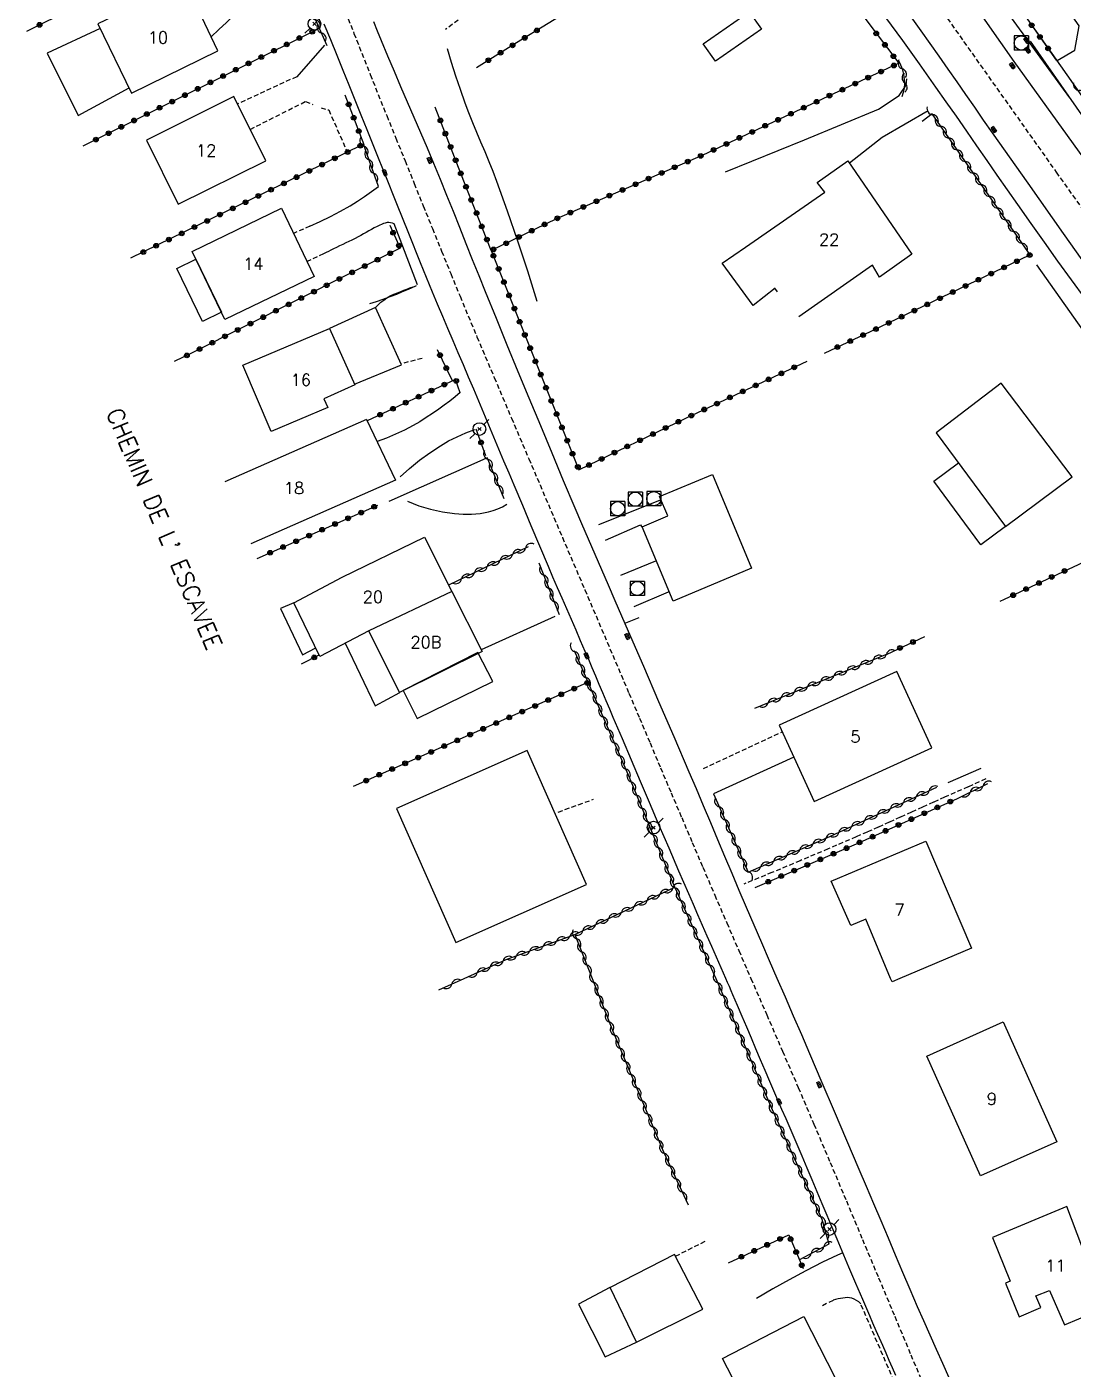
# Model space of a CAD drawing. Header units: millimetres. Extents: x 147000 to 148000, y 141000 to 142001.
# Drawn here: x 147438.9 to 147549.3, y 141629.8 to 141771.4 of the extents above; entities that cross this region are included whole.
import ezdxf
from ezdxf.enums import TextEntityAlignment as Align

# ---------------------------------------------------------------- set-up
doc = ezdxf.new("R2010")
doc.units = ezdxf.units.MM
doc.linetypes.add('DASHED', pattern=[0.75, 0.5, -0.25])
doc.layers.get('0').update_dxf_attribs({"linetype": 'CONTINUOUS'})
for name, color, linetype in [('W0001', 6, 'DASHED'), ('W0004', 5, 'CONTINUOUS'), ('W0008', 7, 'CONTINUOUS'), ('W0014', 7, 'CONTINUOUS'), ('W0017', 7, 'CONTINUOUS'), ('W0051', 7, 'CONTINUOUS'), ('W0070', 7, 'DASHED'), ('W0101', 7, 'CONTINUOUS'), ('W0104', 1, 'CONTINUOUS'), ('W0112', 1, 'DASHED'), ('W0211', 2, 'CONTINUOUS'), ('W0300', 7, 'CONTINUOUS'), ('W0310', 3, 'CONTINUOUS'), ('W0323', 7, 'CONTINUOUS'), ('W0401', 7, 'CONTINUOUS'), ('W0420', 7, 'CONTINUOUS'), ('W0473', 7, 'CONTINUOUS'), ('W0989', 7, 'CONTINUOUS'), ('W0991', 7, 'CONTINUOUS'), ('W1102', 7, 'CONTINUOUS')]:
    doc.layers.add(name, color=color, linetype=linetype)
doc.styles.get("Standard").update_dxf_attribs({"font": 'romans.shx', "width": 0.85})

# ---------------------------------------------------------------- blocks, each defined once
blk = doc.blocks.new('T401')
for p, q in [((-0.3, 0.3), (0, 0.3)), ((-0.3, -0.25), (-0.3, 0.3)), ((-0.3, 0.15), (0, 0.15)), ((-0.3, 0), (0, 0)), ((0, 0.3), (0, -0.25)), ((-0.3, -0.15), (0, -0.15)), ((-0.3, -0.25), (-0.3, -0.3)), ((-0.3, -0.3), (0, -0.3)), ((0, -0.3), (0, -0.25))]:
    blk.add_line(p, q)
blk = doc.blocks.new('T420')
for p, q in [((0.75, 0.75), (-0.75, 0.75)), ((-0.75, 0.75), (-0.75, -0.75)), ((0.75, 0.75), (0.75, -0.75)), ((0.75, -0.75), (-0.75, -0.75))]:
    blk.add_line(p, q)
blk.add_ellipse((0, 0), major_axis=(-0.53, 0.53), ratio=1, start_param=3.926991, end_param=10.210176)
blk = doc.blocks.new('T473')
for p, q in [((-0.166667, 0.166667), (0.166667, -0.166667)), ((-0.166667, -0.166667), (0.166667, 0.166667)), ((0.500001, 0.500001), (1.000002, 1.000002)), ((-1.000002, -1.000002), (-0.500001, -0.500001))]:
    blk.add_line(p, q)
blk.add_ellipse((0, 0), major_axis=(0.471405, 0.471405), ratio=1, start_param=5.4977871438, end_param=11.780972451)
blk = doc.blocks.new('t310o')
at = {"color": 0, "linetype": 'Continuous'}
for centre, start, end in [((-0.5, 0.38), 216.8699, 323.1304), ((0.5, -0.37), 36.8699, 143.1303)]:
    blk.add_arc(centre, 0.625, start, end, dxfattribs=at)
blk = doc.blocks.new('t323o')
at = {"color": 0, "linetype": 'Continuous'}
for radius in [0.25, 0.15]:
    blk.add_circle((0, 0), radius, dxfattribs=at)

msp = doc.modelspace()

# ---------------------------------------------------------------- linework, layer by layer
at = {"layer": 'W0001'}
for points in [[(147471.68, 141775.03), (147473.44, 141770.7), (147475.16, 141766.35), (147476.89, 141762.02), (147477.86, 141759.64), (147478.83, 141757.26), (147479.79, 141754.87), (147480.75, 141752.49), (147481.71, 141750.11), (147482.68, 141747.73), (147483.65, 141745.35), (147484.63, 141742.97), (147486.42, 141738.68), (147488.24, 141734.39), (147490.06, 141730.11), (147491.89, 141725.83), (147493.07, 141723.06), (147494.25, 141720.3), (147495.43, 141717.53), (147496.61, 141714.77), (147497.8, 141712), (147498.98, 141709.24), (147500.16, 141706.47), (147501.34, 141703.7), (147502.46, 141701.08), (147503.57, 141698.46), (147504.68, 141695.84), (147505.79, 141693.21), (147506.9, 141690.59), (147508.02, 141687.97), (147509.13, 141685.35), (147510.25, 141682.73), (147511.51, 141679.79), (147512.78, 141676.86), (147514.05, 141673.93), (147515.32, 141671)], [(147534.32, 141774.72), (147537.8, 141769.82), (147541.27, 141764.91), (147544.75, 141760.01), (147547.54, 141756.06), (147550.34, 141752.12)], [(147515.32, 141671), (147516.99, 141667.16), (147518.66, 141663.32), (147520.32, 141659.48), (147521.97, 141655.63), (147523.69, 141651.58), (147525.4, 141647.52), (147527.1, 141643.46), (147528.8, 141639.41), (147530.5, 141635.35), (147532.2, 141631.29), (147533.91, 141627.23)]]:
    msp.add_lwpolyline(points, dxfattribs=at)
at = {"layer": 'W0004'}
msp.add_lwpolyline([(147444.47, 141907.59), (147446.1, 141904.87), (147457.15, 141889.36), (147468.04, 141873.73), (147480.2, 141856.61), (147493.52, 141837.66), (147505.33, 141821.07), (147515.42, 141806.83), (147524.98, 141793.49), (147534.14, 141780.51), (147543.08, 141767.74), (147552.15, 141755.16), (147561.49, 141741.84), (147567.3, 141733.54), (147579.42, 141716.52), (147592.25, 141698.47), (147601.84, 141684.98), (147611.7, 141671)], dxfattribs=at)
at = {"layer": 'W0008'}
for points in [[(147512.67, 141671), (147512.19, 141672.12), (147511.7, 141673.23), (147511.21, 141674.35), (147510.72, 141675.46), (147510.23, 141676.58), (147509.74, 141677.69), (147509.26, 141678.81), (147508.77, 141679.93), (147507.73, 141682.33), (147506.69, 141684.73), (147505.66, 141687.13), (147504.62, 141689.54), (147503.67, 141691.78), (147502.71, 141694.03), (147501.76, 141696.28), (147500.8, 141698.52), (147500.43, 141699.39), (147500.06, 141700.27), (147499.69, 141701.14), (147499.32, 141702.01), (147498.95, 141702.89), (147498.58, 141703.76), (147498.21, 141704.63), (147497.83, 141705.5), (147497.35, 141706.62), (147496.87, 141707.74), (147496.38, 141708.86), (147495.89, 141709.98), (147495.41, 141711.1), (147494.92, 141712.21), (147494.44, 141713.33), (147493.96, 141714.45), (147493.04, 141716.6), (147492.14, 141718.75), (147491.24, 141720.9), (147490.33, 141723.05), (147489.8, 141724.31), (147489.27, 141725.58), (147488.74, 141726.84), (147488.21, 141728.1), (147487.68, 141729.37), (147487.15, 141730.63), (147486.61, 141731.9), (147486.08, 141733.16), (147485.54, 141734.44), (147484.99, 141735.72), (147484.45, 141737), (147483.9, 141738.28), (147483.35, 141739.56), (147482.81, 141740.84), (147482.27, 141742.12), (147481.74, 141743.4), (147480.47, 141746.5), (147479.22, 141749.59), (147477.97, 141752.7), (147476.72, 141755.8), (147476.09, 141757.37), (147475.46, 141758.94), (147474.83, 141760.51), (147474.2, 141762.08), (147473.57, 141763.65), (147472.94, 141765.22), (147472.3, 141766.78), (147471.66, 141768.35), (147470.98, 141770.01), (147470.3, 141771.66)], [(147518.1, 141671), (147517.29, 141672.87), (147516.48, 141674.75), (147515.67, 141676.62), (147514.86, 141678.49), (147514.1, 141680.28), (147513.34, 141682.06), (147512.59, 141683.85), (147511.83, 141685.63), (147511.08, 141687.42), (147510.33, 141689.2), (147509.57, 141690.99), (147508.81, 141692.77), (147507.22, 141696.48), (147505.62, 141700.19), (147504.01, 141703.9), (147502.41, 141707.61), (147501.71, 141709.23), (147501, 141710.85), (147500.29, 141712.48), (147499.59, 141714.1), (147498.88, 141715.72), (147498.18, 141717.35), (147497.48, 141718.97), (147496.78, 141720.6), (147495.56, 141723.5), (147494.34, 141726.4), (147493.14, 141729.3), (147491.93, 141732.21), (147490.77, 141735.01), (147489.62, 141737.82), (147488.47, 141740.62), (147487.33, 141743.43), (147486.64, 141745.12), (147485.96, 141746.82), (147485.28, 141748.51), (147484.61, 141750.21), (147483.93, 141751.9), (147483.25, 141753.59), (147482.56, 141755.29), (147481.86, 141756.97), (147481.18, 141758.6), (147480.49, 141760.22), (147479.8, 141761.83), (147479.1, 141763.45), (147478.4, 141765.06), (147477.7, 141766.68), (147477.01, 141768.3), (147476.33, 141769.92), (147475.92, 141770.92), (147475.52, 141771.91)], [(147530.62, 141629.11), (147530.28, 141629.9), (147529.93, 141630.68), (147529.59, 141631.47), (147529.24, 141632.26), (147528.89, 141633.04), (147528.54, 141633.83), (147528.2, 141634.61), (147527.86, 141635.4), (147527.12, 141637.11), (147526.4, 141638.81), (147525.67, 141640.52), (147524.95, 141642.23), (147524.42, 141643.48), (147523.89, 141644.73), (147523.37, 141645.98), (147522.84, 141647.23), (147522.32, 141648.49), (147521.79, 141649.74), (147521.26, 141650.99), (147520.73, 141652.23), (147520.31, 141653.22), (147519.88, 141654.21), (147519.46, 141655.2), (147519.03, 141656.19), (147518.6, 141657.17), (147518.17, 141658.16), (147517.74, 141659.15), (147517.32, 141660.14), (147516.83, 141661.28), (147516.34, 141662.42), (147515.86, 141663.56), (147515.37, 141664.7), (147514.89, 141665.85), (147514.4, 141666.99), (147513.91, 141668.13), (147513.42, 141669.27), (147513.24, 141669.7), (147513.05, 141670.14), (147512.86, 141670.57), (147512.67, 141671)], [(147536.24, 141628.87), (147535.57, 141630.36), (147534.9, 141631.86), (147534.24, 141633.36), (147533.58, 141634.86), (147532.92, 141636.36), (147532.14, 141638.17), (147531.37, 141639.98), (147530.6, 141641.79), (147529.83, 141643.6), (147529.07, 141645.41), (147528.3, 141647.23), (147527.53, 141649.04), (147526.76, 141650.85), (147525.46, 141653.9), (147524.16, 141656.95), (147522.86, 141659.99), (147521.55, 141663.04), (147520.69, 141665.03), (147519.83, 141667.02), (147518.97, 141669.01), (147518.1, 141671)]]:
    msp.add_lwpolyline(points, dxfattribs=at)
at = {"layer": 'W0014'}
for points in [[(147548.99, 141763.9), (147535.04, 141783.04), (147517.62, 141808.08), (147508.08, 141821.49), (147492.16, 141843.61), (147475.06, 141868.07), (147457.26, 141892.86), (147447.77, 141906.4), (147444.56, 141907.2)], [(147571.37, 141733.9), (147558.02, 141753.07), (147547.13, 141768.58), (147534.65, 141786.08), (147521.53, 141804.71), (147509.62, 141821.45), (147494.94, 141842.14), (147484.58, 141856.39)], [(147614.61, 141671), (147609.89, 141677.75), (147596.1, 141697), (147584.61, 141713.11), (147576.78, 141723.92), (147568.84, 141735.04), (147559.39, 141748.98), (147544.82, 141769.87)], [(147480.15, 141744.18), (147477.67, 141750.62)], [(147505.85, 141721.49), (147499.25, 141718.86)], [(147505.85, 141721.49), (147499.25, 141718.86)], [(147499.98, 141717.25), (147503.69, 141718.85), (147503.78, 141718.66)], [(147499.98, 141717.25), (147503.69, 141718.85), (147503.78, 141718.66)], [(147505.26, 141715.03), (147501.58, 141713.51)], [(147505.26, 141715.03), (147501.58, 141713.51)], [(147503, 141710.23), (147506.63, 141711.78)], [(147503, 141710.23), (147506.63, 141711.78)], [(147502.12, 141708.5), (147503.52, 141709.08)], [(147502.12, 141708.5), (147503.52, 141709.08)]]:
    msp.add_lwpolyline(points, dxfattribs=at)
at = {"layer": 'W0017'}
for points in [[(147458.37, 141770.35), (147459.19, 141771.1), (147460, 141771.86), (147460.8, 141772.63), (147461.59, 141773.42), (147462.52, 141774.36), (147463.44, 141775.32), (147464.35, 141776.29), (147465.24, 141777.27)], [(147547.65, 141767.84), (147549.51, 141768.94), (147549.97, 141771.49), (147547.6, 141774.87), (147544.23, 141772.58)], [(147470.33, 141769.46), (147467.4, 141766.13)], [(147512.66, 141756.09), (147520.97, 141759.48), (147528.78, 141762.71), (147530.98, 141764.15), (147531.71, 141765.24), (147531.79, 141765.89)], [(147534.04, 141762.52), (147529.19, 141759.71), (147525.73, 141757.02)], [(147468.79, 141750.36), (147469.88, 141750.85), (147470.95, 141751.37), (147472, 141751.93), (147473.04, 141752.52), (147473.8, 141752.99), (147474.56, 141753.49), (147475.3, 141754.01), (147476.02, 141754.56)], [(147477.67, 141750.62), (147477.49, 141750.68), (147477.31, 141750.72), (147477.12, 141750.74), (147476.93, 141750.73), (147476.73, 141750.69), (147476.54, 141750.63), (147476.35, 141750.55), (147476.17, 141750.46), (147475.87, 141750.33), (147475.58, 141750.18), (147475.3, 141750.02), (147475.02, 141749.86), (147474.73, 141749.7), (147474.45, 141749.54), (147474.17, 141749.38), (147473.88, 141749.23), (147473.56, 141749.07), (147473.23, 141748.9), (147472.9, 141748.75), (147472.58, 141748.59), (147472.25, 141748.43), (147471.92, 141748.28), (147471.59, 141748.12), (147471.27, 141747.96), (147471.01, 141747.83), (147470.75, 141747.7), (147470.49, 141747.58), (147470.23, 141747.45)], [(147475.1, 141742.19), (147475.82, 141742.43), (147476.53, 141742.67), (147477.25, 141742.93), (147477.95, 141743.2), (147478.48, 141743.42), (147479, 141743.64), (147479.52, 141743.87), (147480.03, 141744.11)], [(147475.72, 141741.77), (147475.99, 141742.06), (147476.28, 141742.33), (147476.59, 141742.57), (147476.91, 141742.8), (147477.27, 141743), (147477.64, 141743.17), (147478.02, 141743.33), (147478.39, 141743.48), (147478.71, 141743.61), (147479.03, 141743.73), (147479.35, 141743.84), (147479.67, 141743.95)], [(147484.66, 141732.8), (147484.1, 141732.35), (147483.54, 141731.91), (147482.97, 141731.49), (147482.39, 141731.07), (147481.73, 141730.61), (147481.06, 141730.16), (147480.38, 141729.72), (147479.68, 141729.32), (147478.76, 141728.84), (147477.81, 141728.4), (147476.86, 141727.99), (147475.88, 141727.63)], [(147478.31, 141723.9), (147479.3, 141724.81), (147480.35, 141725.67), (147481.43, 141726.46), (147482.56, 141727.2), (147483.43, 141727.7), (147484.33, 141728.15), (147485.25, 141728.56), (147486.19, 141728.91)], [(147479.08, 141721.35), (147480.28, 141720.87), (147481.52, 141720.49), (147482.78, 141720.21), (147484.06, 141720.03), (147484.95, 141719.97), (147485.85, 141719.98), (147486.74, 141720.06), (147487.62, 141720.22), (147488.13, 141720.36), (147488.62, 141720.54), (147489.1, 141720.76), (147489.56, 141721.02)], [(147486.88, 141705.69), (147494.67, 141709.2)], [(147519.86, 141694.33), (147511.36, 141690.47)], [(147525.02, 141642.03), (147524.48, 141641.8), (147523.94, 141641.56), (147523.41, 141641.31), (147522.88, 141641.06), (147521.12, 141640.15), (147519.37, 141639.21), (147517.64, 141638.24), (147515.93, 141637.23)]]:
    msp.add_lwpolyline(points, dxfattribs=at)
at = {"layer": 'W0051'}
for points in [[(147550.58, 141742.72), (147549.15, 141744.7), (147547.73, 141746.68), (147546.31, 141748.66), (147544.89, 141750.65), (147543.49, 141752.64), (147542.4, 141754.19), (147541.32, 141755.74), (147540.25, 141757.29), (147539.17, 141758.84), (147538.1, 141760.39), (147537.02, 141761.95), (147535.94, 141763.49), (147534.85, 141765.04), (147533.1, 141767.49), (147531.34, 141769.94), (147529.57, 141772.38)], [(147532.19, 141772.45), (147533.26, 141770.96), (147534.21, 141769.62), (147535.16, 141768.28), (147536.1, 141766.94), (147537.04, 141765.6), (147537.97, 141764.25), (147538.91, 141762.91), (147539.85, 141761.56), (147540.79, 141760.22), (147544.53, 141754.9), (147548.28, 141749.58), (147552.04, 141744.27)]]:
    msp.add_lwpolyline(points, dxfattribs=at)
at = {"layer": 'W0070'}
msp.add_lwpolyline([(147540.1, 141692.05), (147538.24, 141691.21), (147535.76, 141690.11), (147534.59, 141689.58), (147533.42, 141689.06), (147532.26, 141688.53), (147531.09, 141688.01), (147529.92, 141687.48), (147528.76, 141686.96), (147527.59, 141686.44), (147526.42, 141685.93), (147523.47, 141684.66), (147520.51, 141683.41), (147517.55, 141682.17), (147514.58, 141680.95)], dxfattribs=at)
at = {"layer": 'W0101'}
for points in [[(147455.62, 141776.13), (147446.4, 141771.7), (147449.97, 141764.39), (147459.07, 141768.86)], [(147460.77, 141764.04), (147451.53, 141759.44), (147454.9, 141752.67), (147464.14, 141757.26)], [(147465.79, 141752.27), (147469.25, 141745.06), (147459.82, 141740.51), (147456.38, 141747.7)], [(147461.71, 141735.68), (147470.85, 141739.58), (147473.53, 141733.62), (147470.27, 141732.14), (147470.69, 141731.24), (147464.7, 141728.7)], [(147541.74, 141733.78), (147534.86, 141728.55), (147542.2, 141718.68), (147549.24, 141723.91)], [(147541.74, 141733.78), (147534.86, 141728.55), (147542.2, 141718.68), (147549.24, 141723.91)], [(147507.12, 141710.81), (147503.84, 141718.63), (147506.57, 141719.8), (147505.67, 141721.84), (147511.28, 141724.17), (147515.38, 141714.28)], [(147507.12, 141710.81), (147503.84, 141718.63), (147506.57, 141719.8), (147505.67, 141721.84), (147511.28, 141724.17), (147515.38, 141714.28)], [(147530.73, 141703.37), (147518.32, 141697.7), (147521.99, 141689.66), (147534.4, 141695.32)], [(147497.98, 141680.91), (147491.71, 141695.04), (147477.92, 141688.94), (147484.18, 141674.78)], [(147541.95, 141666.42), (147547.62, 141653.77), (147539.55, 141650.16), (147533.89, 141662.8)], [(147548.65, 141646.93), (147540.83, 141643.68), (147542.67, 141639.07), (147542.2, 141638.84), (147543.65, 141635.28), (147545.92, 141636.27), (147545.4, 141637.51), (147546.83, 141638.06), (147548.41, 141634.46), (147554.46, 141637), (147551.78, 141643.32), (147550.25, 141642.74)]]:
    msp.add_lwpolyline(points, close=True, dxfattribs=at)
for points in [[(147518.12, 141743.45), (147517.86, 141743.83), (147517.87, 141743.82), (147515.55, 141741.98), (147512.3, 141746.46), (147514.76, 141748.15), (147523.11, 141753.95), (147522.31, 141754.95), (147525.57, 141757.26)], [(147525.57, 141757.26), (147532.31, 141747.4), (147528.91, 141744.98), (147528.17, 141746.23), (147520.37, 141740.8)], [(147474.77, 141729.95), (147459.81, 141723.38)], [(147474.77, 141729.96), (147477.82, 141723.57), (147462.57, 141716.85)], [(147475, 141707.66), (147469.84, 141704.96), (147467.08, 141710.63), (147472.2, 141713.32), (147480.89, 141717.55)], [(147480.89, 141717.55), (147483.78, 141711.82)], [(147483.78, 141711.82), (147486.96, 141705.49), (147478.26, 141701.15), (147475, 141707.66)], [(147530.07, 141671), (147527.44, 141677.24), (147525.87, 141676.57), (147523.81, 141681.26), (147533.78, 141685.48)], [(147533.78, 141685.48), (147538.62, 141674.2), (147531.04, 141671)], [(147531.04, 141671), (147530.22, 141670.65), (147530.07, 141671)], [(147516.46, 141622.94), (147512.33, 141630.89), (147520.92, 141635.32)], [(147520.92, 141635.32), (147524.98, 141627.36)]]:
    msp.add_lwpolyline(points, dxfattribs=at)
at = {"layer": 'W0104'}
for points in [[(147516.44, 141771.15), (147511.58, 141767.76), (147510.3, 141769.6), (147515.15, 141772.99)], [(147456.74, 141746.88), (147459.45, 141741.27), (147457.45, 141740.3), (147454.74, 141745.91)], [(147480.09, 141698.42), (147488.08, 141702.33), (147486.52, 141705.4), (147478.64, 141701.39)], [(147480.09, 141698.42), (147488.08, 141702.33), (147486.52, 141705.4), (147478.64, 141701.39)], [(147507.27, 141641.86), (147500.46, 141638.39), (147500.44, 141638.38), (147497.13, 141636.63), (147499.96, 141631.08), (147503.26, 141632.64), (147510.26, 141636.1)]]:
    msp.add_lwpolyline(points, close=True, dxfattribs=at)
for points in [[(147446.64, 141771.21), (147441.06, 141768.6), (147444.33, 141762.04), (147449.71, 141764.94)], [(147473.49, 141733.68), (147478.46, 141735.73), (147475.72, 141741.77), (147470.85, 141739.58)], [(147542.2, 141718.68), (147539.6, 141716.73), (147534.62, 141723.47), (147537.22, 141725.38)], [(147467.08, 141710.63), (147465.68, 141710.01), (147467.99, 141705.13), (147469.4, 141705.86)], [(147472.5, 141706.35), (147475.68, 141699.76), (147478.27, 141701.15)], [(147503.26, 141632.62), (147500.46, 141638.39)]]:
    msp.add_lwpolyline(points, dxfattribs=at)
at = {"layer": 'W0112'}
for points in [[(147486.86, 141773.88), (147483.1, 141771.12)], [(147467.4, 141766.13), (147461.16, 141763.26)], [(147462.5, 141760.57), (147468.32, 141763.52), (147469.09, 141763.2)], [(147469.96, 141762.86), (147470.77, 141762.62), (147472.65, 141758.36)], [(147468.79, 141750.36), (147467.07, 141749.6)], [(147470.23, 141747.45), (147468.5, 141746.64)], [(147480.62, 141736.41), (147478.4, 141735.83)], [(147510.31, 141693.16), (147518.64, 141697.02)], [(147495, 141688.55), (147498.73, 141689.91)], [(147495, 141688.55), (147498.73, 141689.91)], [(147507.37, 141641.7), (147510.58, 141643.31)], [(147526.91, 141636.67), (147526.71, 141636.87), (147526.48, 141637.03), (147526.23, 141637.17), (147525.96, 141637.27), (147525.74, 141637.31), (147525.5, 141637.32), (147525.27, 141637.3), (147525.04, 141637.28), (147524.78, 141637.24), (147524.52, 141637.19), (147524.26, 141637.12), (147524, 141637.04)], [(147523.99, 141637.03), (147522.77, 141636.42)], [(147533.11, 141622.31), (147526.91, 141636.67)]]:
    msp.add_lwpolyline(points, dxfattribs=at)
at = {"layer": 'W0211'}
msp.add_lwpolyline([(147492.76, 141742.41), (147491.77, 141745.6), (147490.73, 141748.78), (147489.65, 141751.94), (147488.52, 141755.08), (147488.12, 141756.12), (147487.7, 141757.16), (147487.28, 141758.19), (147486.84, 141759.21), (147486.41, 141760.24), (147485.99, 141761.27), (147485.57, 141762.31), (147485.18, 141763.35), (147484.68, 141764.77), (147484.2, 141766.2), (147483.74, 141767.63), (147483.31, 141769.08)], dxfattribs=at)
at = {"layer": 'W0300'}
for points in [[(147563.14, 141721.31), (147545.48, 141746.29)], [(147477.14, 141721.35), (147487.4, 141725.88)], [(147536.14, 141691.67), (147539.62, 141693.18)]]:
    msp.add_lwpolyline(points, dxfattribs=at)
at = {"layer": 'W0310'}
for points in [[(147470.62, 141769.37), (147467.3, 141776.91)], [(147531.29, 141764.04), (147531.43, 141764.48), (147531.52, 141764.93), (147531.56, 141765.39), (147531.54, 141765.85), (147531.47, 141766.36), (147531.34, 141766.86), (147531.16, 141767.34), (147530.92, 141767.79)], [(147544.78, 141747.34), (147534.44, 141762.22), (147533.4, 141761.39)], [(147476.01, 141754.55), (147474.43, 141759.01)], [(147489.3, 141721.6), (147487.5, 141725.97)], [(147491.83, 141716.54), (147483.43, 141712.5)], [(147495.12, 141709.36), (147492.98, 141714.81)], [(147507.29, 141680.61), (147502.52, 141692.21), (147496.71, 141705.56)], [(147515.75, 141699.51), (147529.73, 141705.23)], [(147511.36, 141690.47), (147515.03, 141682.21), (147523.33, 141685.83), (147534.93, 141691.18)], [(147537.12, 141689.99), (147540.32, 141691.55)], [(147485.08, 141671), (147489.49, 141672.98), (147496.76, 141675.64), (147507.29, 141680.61)], [(147507.28, 141680.6), (147511.63, 141671)], [(147496.76, 141675.64), (147498.58, 141671)], [(147482.41, 141669.8), (147485.08, 141671)], [(147498.58, 141671), (147500.77, 141665.42), (147506.1, 141652.7), (147508.7, 141647.11)], [(147511.63, 141671), (147511.63, 141670.99), (147517.38, 141657.54), (147522.81, 141645.61), (147523.55, 141642.98)], [(147523.54, 141642.97), (147520.37, 141641.28)]]:
    msp.add_lwpolyline(points, dxfattribs=at)
at = {"layer": 'W0323'}
for points in [[(147506.32, 141801.74), (147512.13, 141793.54), (147518.4, 141784.57), (147526.03, 141774.04), (147530.92, 141767.55), (147510.24, 141757.86), (147494.8, 141751.15), (147487.93, 141747.79), (147484.71, 141755.9), (147482.02, 141762.92)], [(147512.1, 141793.53), (147502.59, 141786.49), (147507.31, 141779.94), (147490.58, 141769.69), (147486.36, 141767.07)], [(147438.92, 141770.94), (147463.17, 141783.01), (147462.02, 141786.45), (147460.01, 141789.79), (147458.36, 141791.84)], [(147544.23, 141772.58), (147547.55, 141767.89)], [(147444.86, 141758.83), (147469.74, 141771.23)], [(147472.49, 141764.22), (147474.48, 141758.99)], [(147474.43, 141759), (147464.08, 141753.91), (147449.86, 141746.97)], [(147477.21, 141750.45), (147478.32, 141748.03), (147456.37, 141737), (147454.46, 141736.07)], [(147487.93, 141747.79), (147491.75, 141738.18), (147497.18, 141724.65), (147508.52, 141730.14), (147521.26, 141736.11)], [(147523.09, 141736.96), (147528.03, 141739.28), (147544.77, 141747.32)], [(147483.82, 141734.04), (147482.26, 141737.3)], [(147484.66, 141732.79), (147484.16, 141734.2), (147474.83, 141729.82)], [(147487.37, 141726.14), (147486.33, 141728.93)], [(147463.22, 141715.3), (147475.95, 141720.93)], [(147541.64, 141710.79), (147542.09, 141711), (147551.6, 141715.49), (147556.42, 141717.4)], [(147529.7, 141705.22), (147533.67, 141707.08)], [(147467.9, 141704.19), (147469.76, 141705.13)], [(147498.27, 141702.28), (147473.36, 141691.26)], [(147498.27, 141702.28), (147473.36, 141691.26)], [(147515.77, 141680.6), (147526.46, 141685.19), (147537.12, 141689.99)], [(147512.96, 141640.99), (147519.32, 141643.95), (147520.84, 141640.39)]]:
    msp.add_lwpolyline(points, dxfattribs=at)
at = {"layer": 'W1102'}
msp.add_lwpolyline([(147483.78, 141711.82), (147475, 141707.66)], dxfattribs=at)

# ---------------------------------------------------------------- block references
at = {"layer": 'W0310'}
for p, rotation in [((147469.41, 141772.12), 113.8022007389735), ((147470.02, 141770.75), 113.8022007389735), ((147531.3, 141766.97), 110.8485225116349), ((147531.55, 141765.5), 91.7239289581034), ((147549.96, 141764.68), 125.4043322418092), ((147534.51, 141762.12), 124.7961583265421), ((147535.36, 141760.89), 124.7961583265421), ((147536.22, 141759.66), 124.7961583265421), ((147474.51, 141758.79), 109.4950810779675), ((147537.08, 141758.42), 124.7961583265421), ((147475.01, 141757.38), 109.4950810779675), ((147537.93, 141757.19), 124.7961583265421), ((147475.51, 141755.96), 109.4950810779675), ((147538.79, 141755.96), 124.7961583265421), ((147539.64, 141754.73), 124.7961583265421), ((147540.5, 141753.5), 124.7961583265421), ((147541.36, 141752.27), 124.7961583265421), ((147542.21, 141751.03), 124.7961583265421), ((147543.07, 141749.8), 124.7961583265421), ((147543.92, 141748.57), 124.7961583265421), ((147487.59, 141725.76), 112.45200943123), ((147488.16, 141724.37), 112.45200943123), ((147488.73, 141722.99), 112.45200943123), ((147490.19, 141715.75), 205.693333759823), ((147491.54, 141716.4), 205.693333759823), ((147487.49, 141714.45), 205.693333759823), ((147488.84, 141715.1), 205.693333759823), ((147484.78, 141713.15), 205.693333759823), ((147486.14, 141713.8), 205.693333759823), ((147493.47, 141713.55), 111.532596262376), ((147494.02, 141712.15), 111.532596262376), ((147494.57, 141710.76), 111.532596262376), ((147496.75, 141705.47), 113.5148872921675), ((147497.34, 141704.09), 113.5148872921675), ((147528.24, 141704.62), 22.24599084234999), ((147529.63, 141705.19), 22.24599084234999), ((147497.94, 141702.72), 113.5148872921675), ((147525.47, 141703.49), 22.24599084234999), ((147526.86, 141704.06), 22.24599084234999), ((147498.54, 141701.34), 113.5148872921675), ((147521.3, 141701.78), 22.24599084234999), ((147522.69, 141702.35), 22.24599084234999), ((147524.08, 141702.92), 22.24599084234999), ((147499.14, 141699.97), 113.5148872921675), ((147518.53, 141700.65), 22.24599084234999), ((147519.91, 141701.22), 22.24599084234999), ((147499.74, 141698.59), 113.5148872921675), ((147517.14, 141700.08), 22.24599084234999), ((147500.34, 141697.22), 113.5148872921675), ((147500.94, 141695.84), 113.5148872921675), ((147501.53, 141694.47), 113.5148872921675), ((147502.13, 141693.09), 113.5148872921675), ((147502.72, 141691.71), 112.3605032531701), ((147503.29, 141690.32), 112.3605032531701), ((147534.14, 141690.81), 24.76668806313178), ((147538.47, 141690.65), 25.97075125721969), ((147539.82, 141691.3), 25.97075125721969), ((147503.86, 141688.94), 112.3605032531701), ((147511.97, 141689.1), 293.9676375373147), ((147530.05, 141688.93), 24.76668806313178), ((147531.42, 141689.56), 24.76668806313178), ((147532.78, 141690.19), 24.76668806313178), ((147504.43, 141687.55), 112.3605032531701), ((147512.58, 141687.73), 293.9676375373147), ((147527.33, 141687.67), 24.76668806313178), ((147528.69, 141688.3), 24.76668806313178), ((147505, 141686.16), 112.3605032531701), ((147513.18, 141686.36), 293.9676375373147), ((147524.61, 141686.41), 24.76668806313178), ((147525.97, 141687.04), 24.76668806313178), ((147505.57, 141684.78), 112.3605032531701), ((147513.79, 141684.99), 293.9676375373147), ((147521.87, 141685.19), 23.54348631301215), ((147523.24, 141685.79), 23.54348631301215), ((147506.14, 141683.39), 112.3605032531701), ((147514.4, 141683.62), 293.9676375373147), ((147517.74, 141683.39), 23.54348631301215), ((147519.12, 141683.99), 23.54348631301215), ((147520.49, 141684.59), 23.54348631301215), ((147506.72, 141682), 112.3605032531701), ((147515.01, 141682.25), 293.9676375373147), ((147516.37, 141682.79), 23.54348631301215), ((147507.09, 141680.52), 25.25140031587524), ((147507.3, 141680.57), 294.3545193803639), ((147504.38, 141679.24), 25.25140031587524), ((147505.73, 141679.88), 25.25140031587524), ((147507.92, 141679.2), 294.3545193803639), ((147501.66, 141677.96), 25.25140031587524), ((147503.02, 141678.6), 25.25140031587524), ((147508.53, 141677.83), 294.3545193803639), ((147498.95, 141676.68), 25.25140031587524), ((147500.31, 141677.32), 25.25140031587524), ((147509.15, 141676.47), 294.3545193803639), ((147494.81, 141674.93), 20.13167187552424), ((147496.22, 141675.45), 20.13167187552424), ((147496.93, 141675.19), 291.4284899479241), ((147497.59, 141676.04), 25.25140031587524), ((147509.77, 141675.1), 294.3545193803639), ((147490.58, 141673.38), 20.13167187552424), ((147491.99, 141673.9), 20.13167187552424), ((147493.4, 141674.41), 20.13167187552424), ((147497.48, 141673.79), 291.4284899479241), ((147510.39, 141673.73), 294.3545193803639), ((147487.81, 141672.23), 24.18960794904303), ((147489.18, 141672.84), 24.18960794904303), ((147498.03, 141672.4), 291.4284899479241), ((147511.01, 141672.37), 294.3545193803639), ((147486.45, 141671.61), 24.18960794904303), ((147498.74, 141670.58), 291.4284899480006), ((147511.81, 141670.56), 293.1466357974635), ((147483.77, 141670.41), 24.18960794920977), ((147499.29, 141669.18), 291.4284899480006), ((147512.4, 141669.18), 293.1466357974635), ((147499.84, 141667.79), 291.4284899480006), ((147512.99, 141667.81), 293.1466357974635), ((147500.39, 141666.39), 291.4284899480006), ((147513.58, 141666.43), 293.1466357974635), ((147500.95, 141665), 292.7300944715209), ((147514.17, 141665.05), 293.1466357974635), ((147501.52, 141663.62), 292.7300944715209), ((147514.76, 141663.67), 293.1466357974635), ((147502.1, 141662.23), 292.7300944715209), ((147515.35, 141662.29), 293.1466357974635), ((147502.68, 141660.85), 292.7300944715209), ((147515.94, 141660.91), 293.1466357974635), ((147503.26, 141659.47), 292.7300944715209), ((147516.53, 141659.53), 293.1466357974635), ((147503.84, 141658.08), 292.7300944715209), ((147517.12, 141658.15), 293.1466357974635), ((147504.42, 141656.7), 292.7300944715209), ((147517.73, 141656.78), 294.4652964146463), ((147505, 141655.31), 292.7300944715209), ((147518.35, 141655.41), 294.4652964146463), ((147505.58, 141653.93), 292.7300944715209), ((147518.97, 141654.05), 294.4652964146463), ((147506.17, 141652.55), 294.94723845403), ((147519.59, 141652.68), 294.4652964146463), ((147506.8, 141651.19), 294.94723845403), ((147520.21, 141651.32), 294.4652964146463), ((147507.43, 141649.83), 294.94723845403), ((147520.83, 141649.95), 294.4652964146463), ((147508.07, 141648.47), 294.94723845403), ((147521.45, 141648.59), 294.4652964146463), ((147522.08, 141647.22), 294.4652964146463), ((147522.7, 141645.86), 294.4652964146463), ((147523.14, 141644.43), 285.7693237827377), ((147523.02, 141642.69), 207.9966134188468), ((147521.69, 141641.99), 207.9966134188468)]:
    msp.add_blockref('t310o', p, dxfattribs=dict(at, rotation=rotation))
at = {"layer": 'W0323'}
for p, rotation in [((147440.26, 141771.6), 26.46170416877587), ((147544.95, 141771.56), 305.2712308210947), ((147467.68, 141770.21), 26.50086966184567), ((147469.03, 141770.88), 26.50086966184567), ((147491.46, 141770.23), 211.4771952050714), ((147492.74, 141771.01), 211.4771952050714), ((147528.55, 141770.69), 307.0037495862513), ((147545.82, 141770.33), 305.2712308210947), ((147465, 141768.87), 26.50086966184567), ((147466.34, 141769.54), 26.50086966184567), ((147488.91, 141768.65), 211.8527576246951), ((147490.18, 141769.44), 211.8527576246951), ((147529.46, 141769.49), 307.0037495862513), ((147546.68, 141769.11), 305.2712308210947), ((147462.31, 141767.53), 26.50086966184567), ((147463.66, 141768.2), 26.50086966184567), ((147487.63, 141767.86), 211.8527576246951), ((147530.36, 141768.29), 307.0037495862513), ((147530.41, 141767.31), 205.0814665931487), ((147459.63, 141766.19), 26.50086966184567), ((147460.97, 141766.86), 26.50086966184567), ((147527.7, 141766.03), 205.0814665931487), ((147529.06, 141766.67), 205.0814665931487), ((147456.95, 141764.85), 26.50086966184567), ((147458.29, 141765.52), 26.50086966184567), ((147524.98, 141764.76), 205.0814665931487), ((147526.34, 141765.4), 205.0814665931487), ((147452.92, 141762.85), 26.50086966184567), ((147454.26, 141763.51), 26.50086966184567), ((147455.6, 141764.18), 26.50086966184567), ((147472.88, 141763.2), 290.771924304252), ((147520.9, 141762.86), 205.0814665931487), ((147522.26, 141763.49), 205.0814665931487), ((147523.62, 141764.13), 205.0814665931487), ((147450.23, 141761.51), 26.50086966184567), ((147451.58, 141762.18), 26.50086966184567), ((147473.41, 141761.8), 290.771924304252), ((147482.56, 141761.52), 110.9975691703698), ((147518.19, 141761.58), 205.0814665931487), ((147519.55, 141762.22), 205.0814665931487), ((147447.55, 141760.17), 26.50086966184567), ((147448.89, 141760.84), 26.50086966184567), ((147473.94, 141760.39), 290.771924304252), ((147483.09, 141760.12), 110.9975691703698), ((147515.47, 141760.31), 205.0814665931487), ((147516.83, 141760.95), 205.0814665931487), ((147446.21, 141759.5), 26.50086966184567), ((147474.11, 141758.84), 206.2094574215234), ((147483.63, 141758.72), 110.9975691703698), ((147512.75, 141759.04), 205.0814665931487), ((147514.11, 141759.68), 205.0814665931487), ((147471.42, 141757.52), 206.2094574215234), ((147472.77, 141758.18), 206.2094574215234), ((147484.17, 141757.32), 110.9975691703698), ((147508.66, 141757.18), 203.5007372661573), ((147510.03, 141757.77), 203.5007372661573), ((147511.39, 141758.4), 205.0814665931487), ((147468.73, 141756.19), 206.2094574215234), ((147470.08, 141756.86), 206.2094574215234), ((147484.71, 141755.92), 110.9975691703698), ((147505.91, 141755.98), 203.5007372661573), ((147507.28, 141756.58), 203.5007372661573), ((147466.04, 141754.87), 206.2094574215234), ((147467.38, 141755.53), 206.2094574215234), ((147485.26, 141754.52), 111.6709731590836), ((147503.15, 141754.78), 203.5007372661573), ((147504.53, 141755.38), 203.5007372661573), ((147462, 141752.89), 205.9934375465441), ((147463.35, 141753.55), 205.9934375465441), ((147464.69, 141754.21), 206.2094574215234), ((147485.81, 141753.13), 111.6709731590836), ((147499.03, 141752.99), 203.5007372661573), ((147500.4, 141753.59), 203.5007372661573), ((147501.78, 141754.19), 203.5007372661573), ((147459.3, 141751.58), 205.9934375465441), ((147460.65, 141752.23), 205.9934375465441), ((147486.37, 141751.74), 111.6709731590836), ((147496.28, 141751.79), 203.5007372661573), ((147497.65, 141752.39), 203.5007372661573), ((147456.6, 141750.26), 205.9934375465441), ((147457.95, 141750.92), 205.9934375465441), ((147486.92, 141750.34), 111.6709731590836), ((147493.55, 141750.54), 206.0826564334405), ((147494.9, 141751.19), 203.5007372661573), ((147453.91, 141748.95), 205.9934375465441), ((147455.26, 141749.6), 205.9934375465441), ((147477.57, 141749.67), 294.7028221816792), ((147487.47, 141748.95), 111.6709731590836), ((147490.86, 141749.22), 206.0826564334405), ((147492.2, 141749.88), 206.0826564334405), ((147451.21, 141747.63), 205.9934375465441), ((147452.56, 141748.29), 205.9934375465441), ((147477.26, 141747.5), 206.6891603766816), ((147478.19, 141748.31), 294.7028221816792), ((147488.16, 141747.9), 206.0826564334405), ((147488.15, 141747.24), 291.6522020644762), ((147489.51, 141748.56), 206.0826564334405), ((147544.74, 141747.31), 25.67104135283608), ((147474.58, 141746.15), 206.6891603766816), ((147475.92, 141746.82), 206.6891603766816), ((147488.71, 141745.85), 291.6522020644762), ((147542.04, 141746.01), 25.67104135283608), ((147543.39, 141746.66), 25.67104135283608), ((147471.9, 141744.8), 206.6891603766816), ((147473.24, 141745.48), 206.6891603766816), ((147489.26, 141744.46), 291.6522020644762), ((147539.33, 141744.71), 25.67104135283608), ((147540.69, 141745.36), 25.67104135283608), ((147469.22, 141743.45), 206.6891603766816), ((147470.56, 141744.13), 206.6891603766816), ((147489.81, 141743.06), 291.6522020644762), ((147536.63, 141743.41), 25.67104135283608), ((147537.98, 141744.06), 25.67104135283608), ((147466.54, 141742.11), 206.6891603766816), ((147467.88, 141742.78), 206.6891603766816), ((147490.37, 141741.67), 291.6522020644762), ((147533.93, 141742.11), 25.67104135283608), ((147535.28, 141742.76), 25.67104135283608), ((147463.86, 141740.76), 206.6891603766816), ((147465.2, 141741.43), 206.6891603766816), ((147490.92, 141740.27), 291.6522020644762), ((147529.87, 141740.16), 25.67104135283608), ((147531.22, 141740.81), 25.67104135283608), ((147532.58, 141741.46), 25.67104135283608), ((147459.83, 141738.74), 206.6891603766816), ((147461.18, 141739.41), 206.6891603766816), ((147462.52, 141740.09), 206.6891603766816), ((147491.47, 141738.88), 291.6522020644762), ((147527.16, 141738.87), 25.10234621242913), ((147528.52, 141739.51), 25.67104135283608), ((147457.15, 141737.39), 206.6891603766816), ((147458.49, 141738.06), 206.6891603766816), ((147492.03, 141737.49), 291.867090519284), ((147524.45, 141737.6), 25.10234621242913), ((147525.81, 141738.24), 25.10234621242913), ((147455.81, 141736.72), 205.9102707750129), ((147482.52, 141736.75), 115.5070317456419), ((147492.59, 141736.09), 291.867090519284), ((147483.17, 141735.39), 115.5070317456419), ((147493.15, 141734.7), 291.867090519284), ((147518.55, 141734.83), 25.10234621225223), ((147519.9, 141735.47), 25.10234621225223), ((147482.98, 141733.65), 205.1508426683837), ((147484.23, 141734.03), 109.2954722987347), ((147493.7, 141733.31), 291.867090519284), ((147515.83, 141733.56), 25.10234621225223), ((147517.19, 141734.2), 25.10234621225223), ((147478.9, 141731.74), 205.1508426683837), ((147480.26, 141732.37), 205.1508426683837), ((147481.62, 141733.01), 205.1508426683837), ((147494.26, 141731.92), 291.867090519284), ((147511.75, 141731.65), 25.10234621225223), ((147513.11, 141732.29), 25.10234621225223), ((147514.47, 141732.93), 25.10234621225223), ((147476.19, 141730.46), 205.1508426683837), ((147477.55, 141731.1), 205.1508426683837), ((147494.82, 141730.53), 291.867090519284), ((147509.04, 141730.38), 25.10234621225223), ((147510.4, 141731.02), 25.10234621225223), ((147495.38, 141729.13), 291.867090519284), ((147506.33, 141729.08), 25.82244505193632), ((147507.68, 141729.73), 25.82244505193632), ((147486.85, 141727.55), 110.317116960122), ((147495.94, 141727.74), 291.867090519284), ((147503.63, 141727.77), 25.82244505193632), ((147504.98, 141728.43), 25.82244505193632), ((147496.5, 141726.35), 291.867090519284), ((147500.93, 141726.47), 25.82244505193632), ((147502.28, 141727.12), 25.82244505193632), ((147497.06, 141724.96), 291.867090519284), ((147498.23, 141725.16), 25.82244505193632), ((147499.58, 141725.81), 25.82244505193632), ((147475.57, 141720.76), 23.85836579635736), ((147471.45, 141718.94), 23.85836579635736), ((147472.82, 141719.54), 23.85836579635736), ((147474.2, 141720.15), 23.85836579635736), ((147468.71, 141717.72), 23.85836579635736), ((147470.08, 141718.33), 23.85836579635736), ((147465.96, 141716.51), 23.85836579635736), ((147467.34, 141717.12), 23.85836579635736), ((147464.59, 141715.9), 23.85836579635736), ((147547.07, 141713.35), 25.30755872353668), ((147548.42, 141713.99), 25.30755872353668), ((147544.36, 141712.07), 25.30755872353668), ((147545.71, 141712.71), 25.30755872353668), ((147543, 141711.43), 25.30755872353668), ((147532.42, 141706.49), 24.98525331827131), ((147469.24, 141704.87), 26.81243577471916), ((147531.06, 141705.86), 24.98525331827131), ((147498.05, 141702.18), 203.8433435352119), ((147498.05, 141702.18), 203.8433435352119), ((147495.31, 141700.97), 203.8433435352119), ((147495.31, 141700.97), 203.8433435352119), ((147496.68, 141701.57), 203.8433435352119), ((147496.68, 141701.57), 203.8433435352119), ((147491.19, 141699.15), 203.8433435352119), ((147491.19, 141699.15), 203.8433435352119), ((147492.56, 141699.75), 203.8433435352119), ((147492.56, 141699.75), 203.8433435352119), ((147493.93, 141700.36), 203.8433435352119), ((147493.93, 141700.36), 203.8433435352119), ((147488.45, 141697.93), 203.8433435352119), ((147488.45, 141697.93), 203.8433435352119), ((147489.82, 141698.54), 203.8433435352119), ((147489.82, 141698.54), 203.8433435352119), ((147485.7, 141696.72), 203.8433435352119), ((147485.7, 141696.72), 203.8433435352119), ((147487.07, 141697.33), 203.8433435352119), ((147487.07, 141697.33), 203.8433435352119), ((147481.59, 141694.9), 203.8433435352119), ((147481.59, 141694.9), 203.8433435352119), ((147482.96, 141695.51), 203.8433435352119), ((147482.96, 141695.51), 203.8433435352119), ((147484.33, 141696.11), 203.8433435352119), ((147484.33, 141696.11), 203.8433435352119), ((147478.84, 141693.69), 203.8433435352119), ((147478.84, 141693.69), 203.8433435352119), ((147480.22, 141694.3), 203.8433435352119), ((147480.22, 141694.3), 203.8433435352119), ((147476.1, 141692.48), 203.8433435352119), ((147476.1, 141692.48), 203.8433435352119), ((147477.47, 141693.08), 203.8433435352119), ((147477.47, 141693.08), 203.8433435352119), ((147474.73, 141691.87), 203.8433435352119), ((147474.73, 141691.87), 203.8433435352119), ((147536.37, 141689.65), 24.24876136363127), ((147532.26, 141687.8), 24.24876136363127), ((147533.63, 141688.42), 24.24876136363127), ((147535, 141689.04), 24.24876136363127), ((147529.53, 141686.57), 24.24876136363127), ((147530.9, 141687.19), 24.24876136363127), ((147526.79, 141685.34), 24.24876136363127), ((147528.16, 141685.95), 24.24876136363127), ((147522.66, 141683.56), 23.20764095831997), ((147524.04, 141684.15), 23.20764095831997), ((147525.42, 141684.74), 23.20764095831997), ((147519.9, 141682.38), 23.20764095831997), ((147521.28, 141682.97), 23.20764095831997), ((147517.15, 141681.2), 23.20764095831997), ((147518.53, 141681.79), 23.20764095831997), ((147517.04, 141642.89), 24.93839060225879), ((147518.4, 141643.52), 24.93839060225879), ((147519.51, 141643.5), 293.1733697405268), ((147514.32, 141641.63), 24.93839060225879), ((147515.68, 141642.26), 24.93839060225879), ((147520.1, 141642.12), 293.1733697405268), ((147520.69, 141640.74), 293.1733697405268)]:
    msp.add_blockref('t323o', p, dxfattribs=dict(at, rotation=rotation))
at = {"layer": 'W0401'}
for p, rotation in [((147544.55, 141770.06), 36.07967197073596), ((147544.65, 141769.03), 36.07967197073596), ((147543.04, 141767.38), 36.07967197073596), ((147540.84, 141760.45), 215.0955423429419), ((147481.55, 141757.36), 22.65509908161598), ((147476.83, 141756.05), 21.98669676943854), ((147502.41, 141707.14), 23.37612117115922), ((147498.13, 141705.1), 23.17820960976892), ((147522.66, 141659.85), 23.20331738515789), ((147518.44, 141658.07), 23.44860313863138)]:
    msp.add_blockref('T401', p, dxfattribs=dict(at, rotation=rotation))
at = {"layer": 'W0420'}
for p in [(147543.86, 141769.69), (147503.12, 141721.56), (147505.08, 141721.61), (147501.26, 141720.55), (147503.33, 141712.14)]:
    msp.add_blockref('T420', p, dxfattribs=at)
at = {"layer": 'W0473'}
for p in [(147469.27, 141771.71), (147486.68, 141728.96), (147505.06, 141686.91), (147523.62, 141644.55)]:
    msp.add_blockref('T473', p, dxfattribs=at)

# ---------------------------------------------------------------- texts
at = {"layer": 'W0989'}
msp.add_text("CHEMIN DE L' ESCAVEE", height=1.75, rotation=293.0229, dxfattribs=at).set_placement((147447.26, 141730.7))
at = {"layer": 'W0991'}
for s, p in [('10', (147452.75, 141770.26)), ('12', (147457.84, 141758.35)), ('22', (147523.58, 141748.94)), ('14', (147462.81, 141746.39)), ('16', (147467.83, 141734.14)), ('18', (147467.12, 141722.73)), ('20', (147475.44, 141711.26)), ('20B', (147481.03, 141706.48)), ('5', (147526.36, 141696.51)), ('7', (147531.01, 141678.24)), ('9', (147540.75, 141658.29)), ('11', (147547.46, 141640.7))]:
    msp.add_text(s, height=1.25, dxfattribs=at).set_placement(p, align=Align.MIDDLE_CENTER)

doc.saveas('drawing.dxf')
